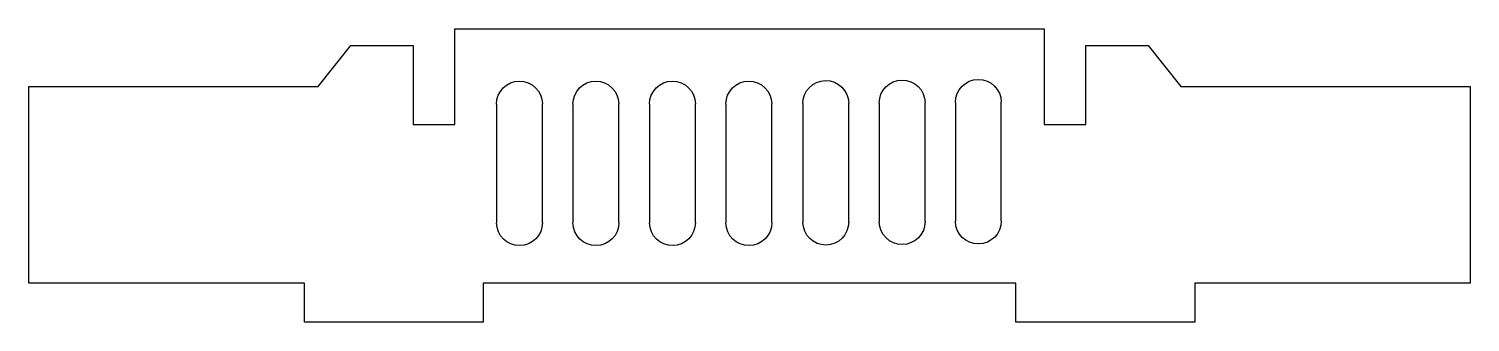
# Model space of a CAD drawing. Header units: millimetres. Extents: x 710 to 918, y -671 to -629.
import ezdxf

# ---------------------------------------------------------------- set-up
doc = ezdxf.new("R2010")
doc.units = ezdxf.units.MM

msp = doc.modelspace()

# ---------------------------------------------------------------- linework, layer by layer
at = {"extrusion": (-1.22465e-16, -1.22465e-16, -1)}
for p, q in [((771.51, -642.55, -34.89), (771.51, -628.75, -34.89)), ((771.51, -628.75, -34.89), (856.32, -628.75, -34.89)), ((856.32, -628.75, -34.89), (856.32, -642.55, -34.89)), ((751.83, -637.07, -34.89), (756.52, -631.18, -34.89)), ((756.52, -631.18, -34.89), (765.51, -631.18, -34.89)), ((765.51, -631.18, -34.89), (765.51, -642.52, -34.89)), ((862.32, -642.52, -34.89), (862.32, -631.18, -34.89)), ((862.32, -631.18, -34.89), (871.3, -631.18, -34.89)), ((871.3, -631.18, -34.89), (876, -637.07, -34.89)), ((710.16, -665.39, -34.89), (710.16, -637.07, -34.89)), ((710.16, -637.07, -34.89), (751.83, -637.07, -34.89)), ((876, -637.07, -34.89), (917.66, -637.07, -34.89)), ((917.66, -637.07, -34.89), (917.66, -665.39, -34.89)), ((777.5, -639.62, -34.89), (777.5, -656.73, -34.89)), ((784.1, -656.68, -34.89), (784.1, -639.56, -34.89)), ((788.5, -639.62, -34.89), (788.5, -656.73, -34.89)), ((795.1, -656.68, -34.89), (795.1, -639.56, -34.89)), ((799.52, -639.62, -34.89), (799.52, -656.73, -34.89)), ((806.12, -656.68, -34.89), (806.12, -639.56, -34.89)), ((810.52, -639.62, -34.89), (810.52, -656.73, -34.89)), ((817.12, -656.68, -34.89), (817.12, -639.56, -34.89)), ((821.59, -639.54, -34.89), (821.59, -656.65, -34.89)), ((828.19, -656.6, -34.89), (828.19, -639.48, -34.89)), ((832.59, -639.46, -34.89), (832.59, -656.57, -34.89)), ((839.19, -656.52, -34.89), (839.19, -639.4, -34.89)), ((843.56, -639.37, -34.89), (843.56, -656.49, -34.89)), ((850.16, -656.44, -34.89), (850.16, -639.32, -34.89)), ((765.51, -642.52, -34.89), (771.51, -642.55, -34.89)), ((856.32, -642.55, -34.89), (862.32, -642.52, -34.89)), ((749.83, -665.39, -34.89), (710.16, -665.39, -34.89)), ((749.83, -671.04, -34.89), (749.83, -665.39, -34.89)), ((852.24, -665.39, -34.89), (775.58, -665.39, -34.89)), ((775.58, -665.39, -34.89), (775.58, -671.04, -34.89)), ((852.24, -671.04, -34.89), (852.24, -665.39, -34.89)), ((917.66, -665.39, -34.89), (878, -665.39, -34.89)), ((878, -665.39, -34.89), (878, -671.04, -34.89)), ((775.58, -671.04, -34.89), (749.83, -671.04, -34.89)), ((878, -671.04, -34.89), (852.24, -671.04, -34.89))]:
    msp.add_line(p, q, dxfattribs=at)
for centre, start, end in [((-780.8, -639.59, 34.89), 359.538, 179.538), ((-791.8, -639.59, 34.89), 359.538, 179.538), ((-802.82, -639.59, 34.89), 359.538, 179.538), ((-813.82, -639.59, 34.89), 359.538, 179.538), ((-824.89, -639.51, 34.89), 359.538, 179.538), ((-835.89, -639.43, 34.89), 359.538, 179.538), ((-846.86, -639.35, 34.89), 359.538, 179.538), ((-780.8, -656.7, 34.89), 179.538, 359.5206), ((-791.8, -656.7, 34.89), 179.538, 359.5206), ((-802.82, -656.7, 34.89), 179.538, 359.5206), ((-813.82, -656.7, 34.89), 179.538, 359.5206), ((-824.89, -656.62, 34.89), 179.538, 359.5206), ((-835.89, -656.54, 34.89), 179.538, 359.5206), ((-846.86, -656.46, 34.89), 179.538, 359.5206)]:
    msp.add_arc(centre, 3.3, start, end, dxfattribs=at)

doc.saveas('drawing.dxf')
